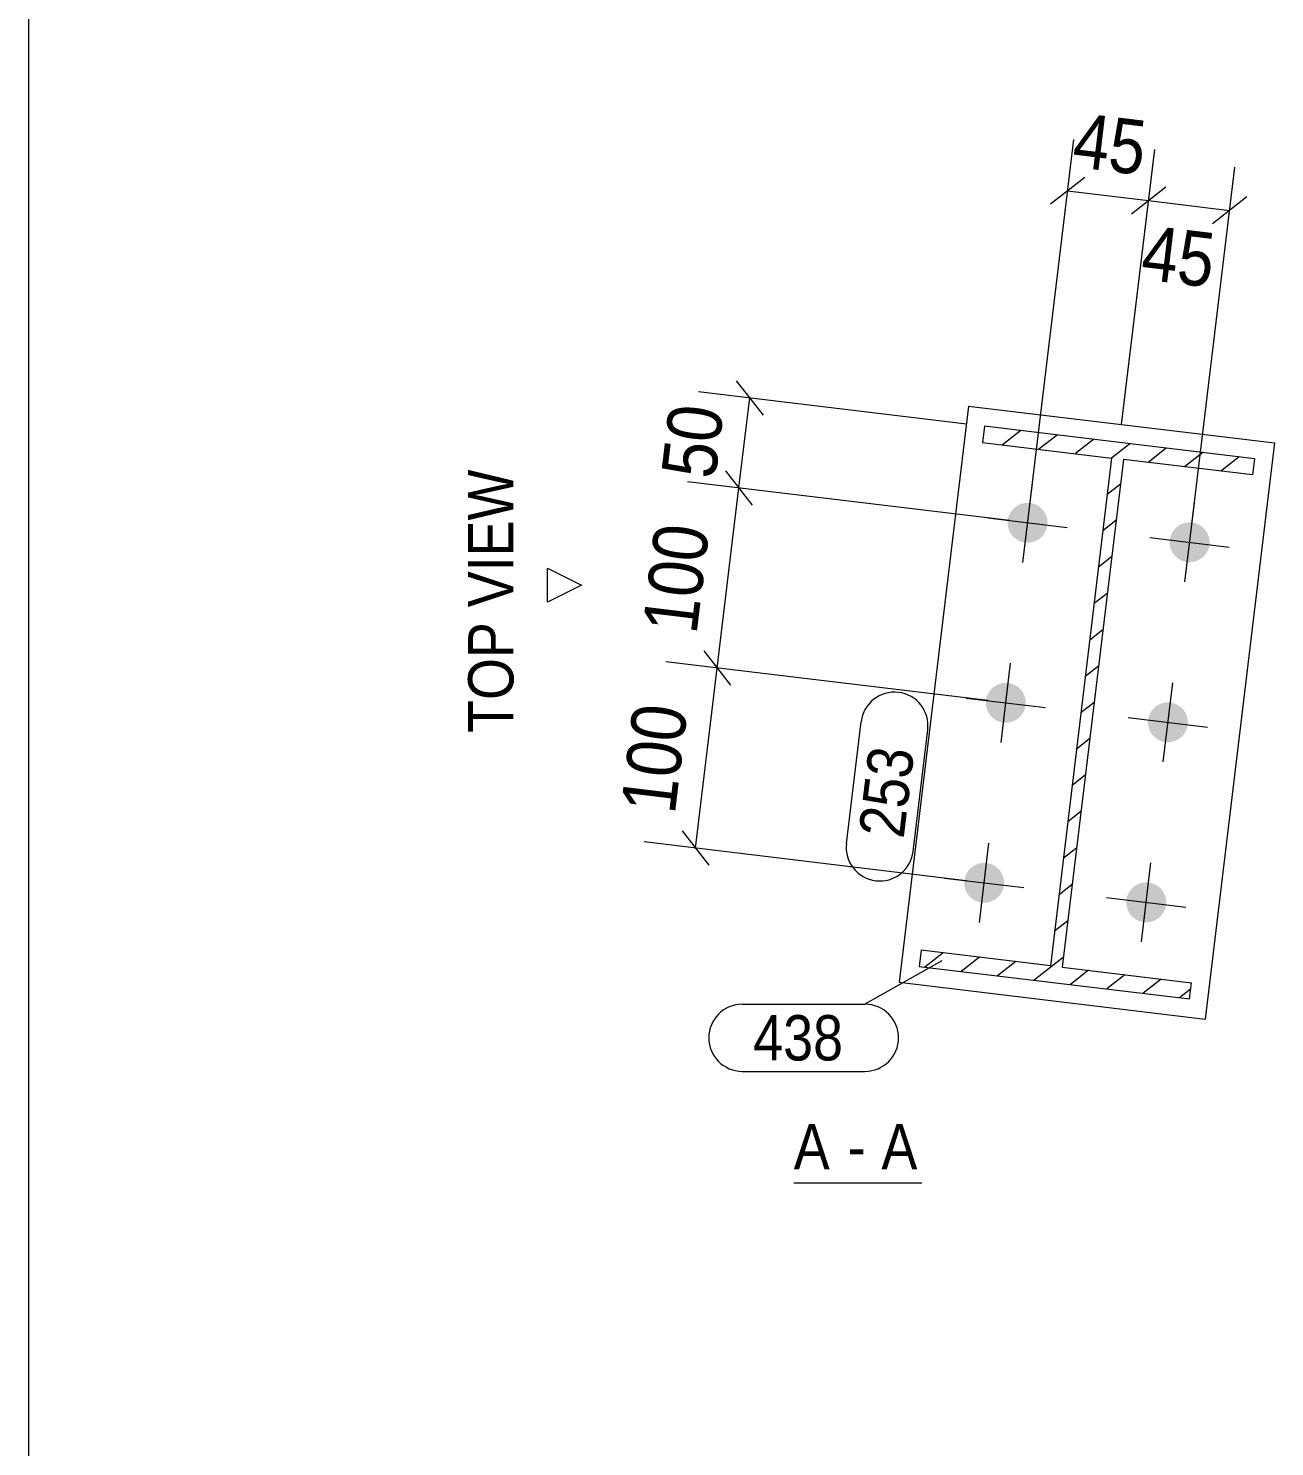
# Model space of a CAD drawing. Header units: millimetres. Extents: x 2 to 579, y 1 to 405.
# Drawn here: x 5 to 73.7, y 79.2 to 157.4 of the extents above; entities that cross this region are included whole.
import ezdxf

# ---------------------------------------------------------------- set-up
doc = ezdxf.new("R2010")
doc.units = ezdxf.units.MM
doc.linetypes.add('XKITLINE00', pattern=[0])
doc.linetypes.add('XKITLINE03', pattern=[6, 3, -1, 1, -1])
for name, color, linetype, lineweight in [('Bolt', 3, 'Continuous', 0), ('Dimensions', 7, 'Continuous', 0), ('DrawingSheet', 5, 'Continuous', 0), ('OtherObjectType', 7, 'Continuous', 0), ('Part', 2, 'Continuous', 0), ('PartMark', 7, 'Continuous', 0)]:
    doc.layers.add(name, color=color, linetype=linetype, lineweight=lineweight)
doc.styles.add('ARIAL', font='ARIAL.TTF')

# ---------------------------------------------------------------- blocks, each defined once
blk = doc.blocks.new('*A1')
at = {"layer": 'Part', "color": 7, "linetype": 'XKITLINE00', "lineweight": 0}
for p, q in [((57.718, 135.438), (57.718, 135.438)), ((57.718, 135.438), (57.718, 135.438)), ((59.724, 135.197), (58.723, 134.411)), ((61.73, 134.955), (60.729, 134.169)), ((63.736, 134.713), (62.735, 133.927)), ((65.743, 134.472), (64.733, 133.679)), ((67.749, 134.23), (66.747, 133.444)), ((69.755, 133.988), (68.753, 133.202)), ((71.761, 133.747), (70.76, 132.961)), ((65.215, 132.241), (64.492, 131.673)), ((64.973, 130.235), (64.25, 129.667)), ((64.731, 128.229), (64.008, 127.661)), ((64.49, 126.223), (63.767, 125.655)), ((64.248, 124.217), (63.525, 123.649)), ((64.006, 122.211), (63.283, 121.643)), ((63.765, 120.205), (63.042, 119.637)), ((63.523, 118.199), (62.8, 117.631)), ((63.281, 116.193), (62.558, 115.625)), ((63.04, 114.186), (62.317, 113.619)), ((62.798, 112.18), (62.075, 111.613)), ((62.556, 110.174), (61.833, 109.607)), ((62.315, 108.168), (61.592, 107.601)), ((55.437, 106.403), (54.436, 105.617)), ((57.444, 106.161), (56.442, 105.375)), ((59.45, 105.919), (58.448, 105.133)), ((62.073, 106.162), (60.454, 104.892)), ((63.462, 105.436), (62.461, 104.65)), ((65.468, 105.194), (64.467, 104.408)), ((67.474, 104.953), (66.473, 104.167)), ((69.088, 104.403), (68.479, 103.925))]:
    blk.add_line(p, q, dxfattribs=at)
blk = doc.blocks.new('*A62')
at = {"layer": 'Bolt'}
for points in [[(59.01, 130.274), (59.014, 130.3), (59.019, 130.327), (59.025, 130.353), (59.031, 130.38), (59.038, 130.406), (59.045, 130.432), (59.053, 130.457), (59.062, 130.483), (59.071, 130.508), (59.081, 130.533), (59.092, 130.558), (59.103, 130.583), (59.115, 130.607), (59.127, 130.631), (59.14, 130.655), (59.154, 130.678), (59.168, 130.701), (59.182, 130.724), (59.198, 130.746), (59.213, 130.768), (59.23, 130.79), (59.246, 130.811), (59.264, 130.832), (59.282, 130.852), (59.3, 130.872), (59.319, 130.891), (59.338, 130.91), (59.358, 130.928), (59.378, 130.946), (59.399, 130.964), (59.42, 130.981), (59.441, 130.997), (59.463, 131.013), (59.485, 131.028), (59.508, 131.043), (59.531, 131.057), (59.554, 131.071), (59.577, 131.084), (59.601, 131.097), (59.626, 131.108), (59.65, 131.12), (59.675, 131.13), (59.7, 131.141), (59.725, 131.15), (59.751, 131.159), (59.776, 131.167), (59.802, 131.175), (59.828, 131.182), (59.855, 131.188), (59.881, 131.194), (59.908, 131.199), (59.934, 131.203), (59.961, 131.207), (59.988, 131.21), (60.015, 131.212), (60.042, 131.214), (60.069, 131.215), (60.096, 131.215), (60.123, 131.215), (60.15, 131.214), (60.177, 131.213), (60.203, 131.21), (60.23, 131.207), (60.257, 131.204), (60.284, 131.2), (60.31, 131.195), (60.337, 131.189), (60.363, 131.183), (60.389, 131.176), (60.415, 131.169), (60.441, 131.161), (60.466, 131.152), (60.492, 131.143), (60.517, 131.133), (60.542, 131.122), (60.566, 131.111), (60.591, 131.099), (60.615, 131.087), (60.638, 131.074), (60.662, 131.06), (60.685, 131.046), (60.707, 131.032), (60.73, 131.017), (60.752, 131.001), (60.773, 130.984), (60.794, 130.968), (60.815, 130.95), (60.835, 130.933), (60.855, 130.914), (60.874, 130.895), (60.893, 130.876), (60.912, 130.856), (60.93, 130.836), (60.947, 130.816), (60.964, 130.795), (60.98, 130.773), (60.996, 130.751), (61.012, 130.729), (61.026, 130.706), (61.041, 130.684), (61.054, 130.66), (61.067, 130.637), (61.08, 130.613), (61.092, 130.588), (61.103, 130.564), (61.114, 130.539), (61.124, 130.514), (61.133, 130.489), (61.142, 130.463), (61.15, 130.438), (61.158, 130.412), (61.165, 130.386), (61.171, 130.359), (61.177, 130.333), (61.182, 130.306), (61.186, 130.28), (61.19, 130.253), (61.193, 130.226), (61.196, 130.199), (61.197, 130.172), (61.198, 130.145), (61.199, 130.118), (61.198, 130.091), (61.198, 130.065), (61.196, 130.038), (61.194, 130.011), (61.191, 129.984), (61.187, 129.957), (61.183, 129.93), (61.178, 129.904), (61.173, 129.877), (61.167, 129.851), (61.16, 129.825), (61.152, 129.799), (61.144, 129.773), (61.135, 129.748), (61.126, 129.722), (61.116, 129.697), (61.106, 129.672), (61.094, 129.648), (61.083, 129.624), (61.07, 129.6), (61.057, 129.576), (61.044, 129.553), (61.03, 129.53), (61.015, 129.507), (61, 129.485), (60.984, 129.463), (60.968, 129.441), (60.951, 129.42), (60.934, 129.399), (60.916, 129.379), (60.898, 129.359), (60.879, 129.34), (60.859, 129.321), (60.84, 129.302), (60.82, 129.284), (60.799, 129.267), (60.778, 129.25), (60.757, 129.234), (60.735, 129.218), (60.712, 129.202), (60.69, 129.188), (60.667, 129.173), (60.644, 129.16), (60.62, 129.147), (60.596, 129.134), (60.572, 129.122), (60.547, 129.111), (60.523, 129.1), (60.498, 129.09), (60.472, 129.081), (60.447, 129.072), (60.421, 129.064), (60.395, 129.056), (60.369, 129.049), (60.343, 129.043), (60.316, 129.037), (60.29, 129.032), (60.263, 129.028), (60.236, 129.024), (60.21, 129.021), (60.183, 129.019), (60.156, 129.017), (60.129, 129.016), (60.102, 129.015), (60.075, 129.016), (60.048, 129.017), (60.021, 129.018), (59.994, 129.02), (59.967, 129.023), (59.94, 129.027), (59.914, 129.031), (59.887, 129.036), (59.861, 129.041), (59.834, 129.048), (59.808, 129.054), (59.782, 129.062), (59.757, 129.07), (59.731, 129.079), (59.706, 129.088), (59.681, 129.098), (59.656, 129.108), (59.631, 129.12), (59.607, 129.131), (59.583, 129.144), (59.559, 129.157), (59.536, 129.17), (59.513, 129.184), (59.49, 129.199), (59.468, 129.214), (59.446, 129.23), (59.424, 129.246), (59.403, 129.263), (59.383, 129.28), (59.362, 129.298), (59.343, 129.317), (59.323, 129.335), (59.304, 129.355), (59.286, 129.374), (59.268, 129.395), (59.25, 129.415), (59.233, 129.436), (59.217, 129.458), (59.201, 129.479), (59.186, 129.502), (59.171, 129.524), (59.157, 129.547), (59.143, 129.57), (59.13, 129.594), (59.118, 129.618), (59.106, 129.642), (59.094, 129.667), (59.084, 129.692), (59.074, 129.717), (59.064, 129.742), (59.055, 129.767), (59.047, 129.793), (59.039, 129.819), (59.032, 129.845), (59.026, 129.871), (59.021, 129.898), (59.015, 129.924), (59.011, 129.951), (59.007, 129.978), (59.004, 130.004), (59.002, 130.031), (59, 130.058), (58.999, 130.085), (58.999, 130.112), (58.999, 130.139), (59, 130.166), (59.002, 130.193), (59.004, 130.22), (59.007, 130.247)], [(67.946, 129.197), (67.95, 129.224), (67.955, 129.25), (67.96, 129.277), (67.966, 129.303), (67.973, 129.329), (67.981, 129.355), (67.989, 129.381), (67.997, 129.407), (68.007, 129.432), (68.017, 129.457), (68.027, 129.482), (68.038, 129.506), (68.05, 129.531), (68.063, 129.555), (68.076, 129.578), (68.089, 129.602), (68.103, 129.625), (68.118, 129.647), (68.133, 129.67), (68.149, 129.692), (68.165, 129.713), (68.182, 129.734), (68.199, 129.755), (68.217, 129.775), (68.235, 129.795), (68.254, 129.815), (68.273, 129.833), (68.293, 129.852), (68.313, 129.87), (68.334, 129.887), (68.355, 129.904), (68.376, 129.921), (68.398, 129.936), (68.42, 129.952), (68.443, 129.967), (68.466, 129.981), (68.489, 129.994), (68.513, 130.008), (68.537, 130.02), (68.561, 130.032), (68.586, 130.043), (68.61, 130.054), (68.635, 130.064), (68.661, 130.074), (68.686, 130.082), (68.712, 130.091), (68.738, 130.098), (68.764, 130.105), (68.79, 130.112), (68.816, 130.117), (68.843, 130.122), (68.87, 130.127), (68.896, 130.13), (68.923, 130.133), (68.95, 130.136), (68.977, 130.137), (69.004, 130.139), (69.031, 130.139), (69.058, 130.139), (69.085, 130.138), (69.112, 130.136), (69.139, 130.134), (69.166, 130.131), (69.192, 130.127), (69.219, 130.123), (69.246, 130.118), (69.272, 130.113), (69.298, 130.107), (69.325, 130.1), (69.35, 130.092), (69.376, 130.084), (69.402, 130.076), (69.427, 130.066), (69.452, 130.056), (69.477, 130.046), (69.502, 130.035), (69.526, 130.023), (69.55, 130.01), (69.574, 129.998), (69.597, 129.984), (69.62, 129.97), (69.643, 129.955), (69.665, 129.94), (69.687, 129.924), (69.708, 129.908), (69.73, 129.891), (69.75, 129.874), (69.771, 129.856), (69.79, 129.838), (69.81, 129.819), (69.829, 129.8), (69.847, 129.78), (69.865, 129.76), (69.882, 129.739), (69.899, 129.718), (69.916, 129.697), (69.932, 129.675), (69.947, 129.653), (69.962, 129.63), (69.976, 129.607), (69.99, 129.584), (70.003, 129.56), (70.015, 129.536), (70.027, 129.512), (70.039, 129.488), (70.049, 129.463), (70.059, 129.438), (70.069, 129.412), (70.078, 129.387), (70.086, 129.361), (70.093, 129.335), (70.1, 129.309), (70.107, 129.283), (70.112, 129.257), (70.117, 129.23), (70.122, 129.203), (70.125, 129.177), (70.129, 129.15), (70.131, 129.123), (70.133, 129.096), (70.134, 129.069), (70.134, 129.042), (70.134, 129.015), (70.133, 128.988), (70.131, 128.961), (70.129, 128.934), (70.126, 128.907), (70.123, 128.881), (70.118, 128.854), (70.114, 128.827), (70.108, 128.801), (70.102, 128.775), (70.095, 128.749), (70.088, 128.723), (70.08, 128.697), (70.071, 128.671), (70.062, 128.646), (70.052, 128.621), (70.041, 128.596), (70.03, 128.571), (70.018, 128.547), (70.006, 128.523), (69.993, 128.499), (69.979, 128.476), (69.965, 128.453), (69.95, 128.43), (69.935, 128.408), (69.92, 128.386), (69.903, 128.365), (69.886, 128.343), (69.869, 128.323), (69.851, 128.303), (69.833, 128.283), (69.814, 128.263), (69.795, 128.244), (69.775, 128.226), (69.755, 128.208), (69.734, 128.191), (69.713, 128.174), (69.692, 128.157), (69.67, 128.141), (69.648, 128.126), (69.625, 128.111), (69.602, 128.097), (69.579, 128.083), (69.555, 128.07), (69.531, 128.058), (69.507, 128.046), (69.483, 128.035), (69.458, 128.024), (69.433, 128.014), (69.408, 128.004), (69.382, 127.995), (69.356, 127.987), (69.331, 127.98), (69.304, 127.973), (69.278, 127.966), (69.252, 127.961), (69.225, 127.956), (69.199, 127.951), (69.172, 127.948), (69.145, 127.945), (69.118, 127.942), (69.091, 127.94), (69.064, 127.939), (69.037, 127.939), (69.01, 127.939), (68.983, 127.94), (68.956, 127.942), (68.929, 127.944), (68.903, 127.947), (68.876, 127.95), (68.849, 127.955), (68.823, 127.959), (68.796, 127.965), (68.77, 127.971), (68.744, 127.978), (68.718, 127.985), (68.692, 127.993), (68.666, 128.002), (68.641, 128.012), (68.616, 128.021), (68.591, 128.032), (68.567, 128.043), (68.542, 128.055), (68.518, 128.067), (68.495, 128.08), (68.471, 128.094), (68.448, 128.108), (68.426, 128.123), (68.403, 128.138), (68.381, 128.154), (68.36, 128.17), (68.339, 128.187), (68.318, 128.204), (68.298, 128.222), (68.278, 128.24), (68.259, 128.259), (68.24, 128.278), (68.221, 128.298), (68.203, 128.318), (68.186, 128.339), (68.169, 128.36), (68.152, 128.381), (68.137, 128.403), (68.121, 128.425), (68.106, 128.448), (68.092, 128.471), (68.079, 128.494), (68.066, 128.518), (68.053, 128.542), (68.041, 128.566), (68.03, 128.59), (68.019, 128.615), (68.009, 128.64), (67.999, 128.665), (67.991, 128.691), (67.982, 128.717), (67.975, 128.743), (67.968, 128.769), (67.962, 128.795), (67.956, 128.821), (67.951, 128.848), (67.947, 128.874), (67.943, 128.901), (67.94, 128.928), (67.937, 128.955), (67.936, 128.982), (67.935, 129.009), (67.934, 129.036), (67.934, 129.063), (67.935, 129.09), (67.937, 129.117), (67.939, 129.144), (67.942, 129.17)], [(57.814, 120.345), (57.818, 120.372), (57.823, 120.399), (57.829, 120.425), (57.835, 120.451), (57.842, 120.478), (57.849, 120.503), (57.857, 120.529), (57.866, 120.555), (57.875, 120.58), (57.885, 120.605), (57.896, 120.63), (57.907, 120.655), (57.919, 120.679), (57.931, 120.703), (57.944, 120.727), (57.958, 120.75), (57.972, 120.773), (57.986, 120.796), (58.002, 120.818), (58.017, 120.84), (58.034, 120.861), (58.05, 120.883), (58.068, 120.903), (58.086, 120.924), (58.104, 120.943), (58.123, 120.963), (58.142, 120.982), (58.162, 121), (58.182, 121.018), (58.202, 121.035), (58.223, 121.052), (58.245, 121.069), (58.267, 121.085), (58.289, 121.1), (58.312, 121.115), (58.335, 121.129), (58.358, 121.143), (58.381, 121.156), (58.405, 121.168), (58.43, 121.18), (58.454, 121.192), (58.479, 121.202), (58.504, 121.212), (58.529, 121.222), (58.555, 121.231), (58.58, 121.239), (58.606, 121.246), (58.632, 121.253), (58.659, 121.26), (58.685, 121.265), (58.712, 121.27), (58.738, 121.275), (58.765, 121.279), (58.792, 121.282), (58.819, 121.284), (58.846, 121.286), (58.873, 121.287), (58.9, 121.287), (58.927, 121.287), (58.954, 121.286), (58.981, 121.284), (59.007, 121.282), (59.034, 121.279), (59.061, 121.276), (59.088, 121.271), (59.114, 121.267), (59.141, 121.261), (59.167, 121.255), (59.193, 121.248), (59.219, 121.241), (59.245, 121.233), (59.27, 121.224), (59.296, 121.215), (59.321, 121.205), (59.346, 121.194), (59.37, 121.183), (59.394, 121.171), (59.418, 121.159), (59.442, 121.146), (59.466, 121.132), (59.489, 121.118), (59.511, 121.103), (59.534, 121.088), (59.555, 121.073), (59.577, 121.056), (59.598, 121.039), (59.619, 121.022), (59.639, 121.004), (59.659, 120.986), (59.678, 120.967), (59.697, 120.948), (59.716, 120.928), (59.734, 120.908), (59.751, 120.887), (59.768, 120.866), (59.784, 120.845), (59.8, 120.823), (59.816, 120.801), (59.83, 120.778), (59.845, 120.755), (59.858, 120.732), (59.871, 120.708), (59.884, 120.685), (59.896, 120.66), (59.907, 120.636), (59.918, 120.611), (59.928, 120.586), (59.937, 120.561), (59.946, 120.535), (59.954, 120.509), (59.962, 120.484), (59.969, 120.457), (59.975, 120.431), (59.981, 120.405), (59.986, 120.378), (59.99, 120.352), (59.994, 120.325), (59.997, 120.298), (59.999, 120.271), (60.001, 120.244), (60.002, 120.217), (60.003, 120.19), (60.002, 120.163), (60.002, 120.136), (60, 120.109), (59.998, 120.082), (59.995, 120.056), (59.991, 120.029), (59.987, 120.002), (59.982, 119.976), (59.977, 119.949), (59.97, 119.923), (59.964, 119.897), (59.956, 119.871), (59.948, 119.845), (59.939, 119.82), (59.93, 119.794), (59.92, 119.769), (59.91, 119.744), (59.898, 119.72), (59.887, 119.695), (59.874, 119.671), (59.861, 119.648), (59.848, 119.624), (59.834, 119.601), (59.819, 119.579), (59.804, 119.556), (59.788, 119.534), (59.772, 119.513), (59.755, 119.492), (59.738, 119.471), (59.72, 119.451), (59.702, 119.431), (59.683, 119.412), (59.663, 119.393), (59.644, 119.374), (59.624, 119.356), (59.603, 119.339), (59.582, 119.322), (59.56, 119.305), (59.539, 119.29), (59.516, 119.274), (59.494, 119.259), (59.471, 119.245), (59.448, 119.232), (59.424, 119.219), (59.4, 119.206), (59.376, 119.194), (59.351, 119.183), (59.327, 119.172), (59.301, 119.162), (59.276, 119.153), (59.251, 119.144), (59.225, 119.135), (59.199, 119.128), (59.173, 119.121), (59.147, 119.115), (59.12, 119.109), (59.094, 119.104), (59.067, 119.1), (59.04, 119.096), (59.014, 119.093), (58.987, 119.09), (58.96, 119.089), (58.933, 119.088), (58.906, 119.087), (58.879, 119.087), (58.852, 119.088), (58.825, 119.09), (58.798, 119.092), (58.771, 119.095), (58.744, 119.099), (58.718, 119.103), (58.691, 119.108), (58.665, 119.113), (58.638, 119.119), (58.612, 119.126), (58.586, 119.134), (58.561, 119.142), (58.535, 119.15), (58.51, 119.16), (58.485, 119.17), (58.46, 119.18), (58.435, 119.191), (58.411, 119.203), (58.387, 119.216), (58.363, 119.229), (58.34, 119.242), (58.317, 119.256), (58.294, 119.271), (58.272, 119.286), (58.25, 119.302), (58.228, 119.318), (58.207, 119.335), (58.187, 119.352), (58.166, 119.37), (58.146, 119.388), (58.127, 119.407), (58.108, 119.426), (58.09, 119.446), (58.072, 119.466), (58.054, 119.487), (58.037, 119.508), (58.021, 119.529), (58.005, 119.551), (57.99, 119.573), (57.975, 119.596), (57.961, 119.619), (57.947, 119.642), (57.934, 119.666), (57.922, 119.69), (57.91, 119.714), (57.898, 119.739), (57.888, 119.763), (57.878, 119.788), (57.868, 119.814), (57.859, 119.839), (57.851, 119.865), (57.843, 119.891), (57.836, 119.917), (57.83, 119.943), (57.824, 119.97), (57.819, 119.996), (57.815, 120.023), (57.811, 120.049), (57.808, 120.076), (57.806, 120.103), (57.804, 120.13), (57.803, 120.157), (57.803, 120.184), (57.803, 120.211), (57.804, 120.238), (57.805, 120.265), (57.808, 120.292), (57.811, 120.319)], [(66.75, 119.269), (66.754, 119.296), (66.759, 119.322), (66.764, 119.349), (66.77, 119.375), (66.777, 119.401), (66.785, 119.427), (66.793, 119.453), (66.801, 119.478), (66.811, 119.504), (66.821, 119.529), (66.831, 119.554), (66.842, 119.578), (66.854, 119.602), (66.867, 119.626), (66.879, 119.65), (66.893, 119.674), (66.907, 119.697), (66.922, 119.719), (66.937, 119.742), (66.953, 119.763), (66.969, 119.785), (66.986, 119.806), (67.003, 119.827), (67.021, 119.847), (67.039, 119.867), (67.058, 119.886), (67.077, 119.905), (67.097, 119.924), (67.117, 119.942), (67.138, 119.959), (67.159, 119.976), (67.18, 119.992), (67.202, 120.008), (67.224, 120.024), (67.247, 120.038), (67.27, 120.053), (67.293, 120.066), (67.317, 120.079), (67.341, 120.092), (67.365, 120.104), (67.389, 120.115), (67.414, 120.126), (67.439, 120.136), (67.465, 120.145), (67.49, 120.154), (67.516, 120.162), (67.542, 120.17), (67.568, 120.177), (67.594, 120.183), (67.62, 120.189), (67.647, 120.194), (67.674, 120.198), (67.7, 120.202), (67.727, 120.205), (67.754, 120.207), (67.781, 120.209), (67.808, 120.21), (67.835, 120.211), (67.862, 120.21), (67.889, 120.21), (67.916, 120.208), (67.943, 120.206), (67.97, 120.203), (67.996, 120.199), (68.023, 120.195), (68.05, 120.19), (68.076, 120.185), (68.102, 120.178), (68.128, 120.172), (68.154, 120.164), (68.18, 120.156), (68.206, 120.147), (68.231, 120.138), (68.256, 120.128), (68.281, 120.118), (68.306, 120.106), (68.33, 120.095), (68.354, 120.082), (68.378, 120.069), (68.401, 120.056), (68.424, 120.042), (68.447, 120.027), (68.469, 120.012), (68.491, 119.996), (68.512, 119.98), (68.534, 119.963), (68.554, 119.946), (68.574, 119.928), (68.594, 119.91), (68.614, 119.891), (68.633, 119.871), (68.651, 119.852), (68.669, 119.832), (68.686, 119.811), (68.703, 119.79), (68.72, 119.768), (68.736, 119.747), (68.751, 119.724), (68.766, 119.702), (68.78, 119.679), (68.794, 119.656), (68.807, 119.632), (68.819, 119.608), (68.831, 119.584), (68.842, 119.559), (68.853, 119.535), (68.863, 119.509), (68.873, 119.484), (68.882, 119.459), (68.89, 119.433), (68.897, 119.407), (68.904, 119.381), (68.911, 119.355), (68.916, 119.328), (68.921, 119.302), (68.926, 119.275), (68.929, 119.248), (68.932, 119.222), (68.935, 119.195), (68.937, 119.168), (68.938, 119.141), (68.938, 119.114), (68.938, 119.087), (68.937, 119.06), (68.935, 119.033), (68.933, 119.006), (68.93, 118.979), (68.927, 118.952), (68.922, 118.926), (68.918, 118.899), (68.912, 118.873), (68.906, 118.846), (68.899, 118.82), (68.892, 118.794), (68.884, 118.769), (68.875, 118.743), (68.865, 118.718), (68.856, 118.693), (68.845, 118.668), (68.834, 118.643), (68.822, 118.619), (68.81, 118.595), (68.797, 118.571), (68.783, 118.548), (68.769, 118.525), (68.754, 118.502), (68.739, 118.48), (68.723, 118.458), (68.707, 118.436), (68.69, 118.415), (68.673, 118.395), (68.655, 118.374), (68.637, 118.354), (68.618, 118.335), (68.599, 118.316), (68.579, 118.298), (68.559, 118.28), (68.538, 118.262), (68.517, 118.245), (68.496, 118.229), (68.474, 118.213), (68.452, 118.198), (68.429, 118.183), (68.406, 118.169), (68.383, 118.155), (68.359, 118.142), (68.335, 118.13), (68.311, 118.118), (68.287, 118.106), (68.262, 118.096), (68.237, 118.086), (68.212, 118.076), (68.186, 118.067), (68.16, 118.059), (68.134, 118.051), (68.108, 118.044), (68.082, 118.038), (68.056, 118.032), (68.029, 118.027), (68.003, 118.023), (67.976, 118.019), (67.949, 118.016), (67.922, 118.014), (67.895, 118.012), (67.868, 118.011), (67.841, 118.011), (67.814, 118.011), (67.787, 118.012), (67.76, 118.013), (67.733, 118.016), (67.707, 118.019), (67.68, 118.022), (67.653, 118.026), (67.627, 118.031), (67.6, 118.037), (67.574, 118.043), (67.548, 118.05), (67.522, 118.057), (67.496, 118.065), (67.47, 118.074), (67.445, 118.083), (67.42, 118.093), (67.395, 118.104), (67.371, 118.115), (67.346, 118.127), (67.322, 118.139), (67.299, 118.152), (67.275, 118.166), (67.252, 118.18), (67.23, 118.194), (67.207, 118.21), (67.185, 118.225), (67.164, 118.242), (67.143, 118.258), (67.122, 118.276), (67.102, 118.294), (67.082, 118.312), (67.062, 118.331), (67.044, 118.35), (67.025, 118.37), (67.007, 118.39), (66.99, 118.41), (66.973, 118.432), (66.956, 118.453), (66.941, 118.475), (66.925, 118.497), (66.91, 118.52), (66.896, 118.543), (66.883, 118.566), (66.869, 118.589), (66.857, 118.613), (66.845, 118.638), (66.834, 118.662), (66.823, 118.687), (66.813, 118.712), (66.803, 118.737), (66.795, 118.763), (66.786, 118.788), (66.779, 118.814), (66.772, 118.84), (66.766, 118.867), (66.76, 118.893), (66.755, 118.92), (66.75, 118.946), (66.747, 118.973), (66.744, 119), (66.741, 119.027), (66.74, 119.054), (66.739, 119.081), (66.738, 119.108), (66.738, 119.135), (66.739, 119.162), (66.741, 119.189), (66.743, 119.215), (66.746, 119.242)], [(56.618, 110.417), (56.622, 110.444), (56.627, 110.47), (56.633, 110.497), (56.639, 110.523), (56.646, 110.549), (56.653, 110.575), (56.661, 110.601), (56.67, 110.627), (56.679, 110.652), (56.689, 110.677), (56.7, 110.702), (56.711, 110.726), (56.723, 110.751), (56.735, 110.775), (56.748, 110.798), (56.762, 110.822), (56.776, 110.845), (56.79, 110.867), (56.806, 110.89), (56.821, 110.912), (56.838, 110.933), (56.854, 110.954), (56.872, 110.975), (56.89, 110.995), (56.908, 111.015), (56.927, 111.035), (56.946, 111.053), (56.966, 111.072), (56.986, 111.09), (57.006, 111.107), (57.027, 111.124), (57.049, 111.141), (57.071, 111.156), (57.093, 111.172), (57.116, 111.187), (57.138, 111.201), (57.162, 111.215), (57.185, 111.228), (57.209, 111.24), (57.234, 111.252), (57.258, 111.263), (57.283, 111.274), (57.308, 111.284), (57.333, 111.294), (57.359, 111.302), (57.384, 111.311), (57.41, 111.318), (57.436, 111.325), (57.463, 111.332), (57.489, 111.337), (57.516, 111.342), (57.542, 111.347), (57.569, 111.35), (57.596, 111.353), (57.623, 111.356), (57.65, 111.357), (57.677, 111.359), (57.704, 111.359), (57.731, 111.359), (57.758, 111.358), (57.784, 111.356), (57.811, 111.354), (57.838, 111.351), (57.865, 111.347), (57.892, 111.343), (57.918, 111.338), (57.945, 111.333), (57.971, 111.327), (57.997, 111.32), (58.023, 111.312), (58.049, 111.304), (58.074, 111.296), (58.1, 111.286), (58.125, 111.276), (58.15, 111.266), (58.174, 111.255), (58.198, 111.243), (58.222, 111.231), (58.246, 111.218), (58.269, 111.204), (58.293, 111.19), (58.315, 111.175), (58.337, 111.16), (58.359, 111.144), (58.381, 111.128), (58.402, 111.111), (58.423, 111.094), (58.443, 111.076), (58.463, 111.058), (58.482, 111.039), (58.501, 111.02), (58.52, 111), (58.538, 110.98), (58.555, 110.959), (58.572, 110.938), (58.588, 110.917), (58.604, 110.895), (58.62, 110.873), (58.634, 110.85), (58.649, 110.827), (58.662, 110.804), (58.675, 110.78), (58.688, 110.756), (58.7, 110.732), (58.711, 110.708), (58.722, 110.683), (58.732, 110.658), (58.741, 110.632), (58.75, 110.607), (58.758, 110.581), (58.766, 110.555), (58.773, 110.529), (58.779, 110.503), (58.785, 110.477), (58.79, 110.45), (58.794, 110.423), (58.798, 110.397), (58.801, 110.37), (58.803, 110.343), (58.805, 110.316), (58.806, 110.289), (58.807, 110.262), (58.806, 110.235), (58.805, 110.208), (58.804, 110.181), (58.802, 110.154), (58.799, 110.127), (58.795, 110.101), (58.791, 110.074), (58.786, 110.047), (58.781, 110.021), (58.774, 109.995), (58.768, 109.969), (58.76, 109.943), (58.752, 109.917), (58.743, 109.891), (58.734, 109.866), (58.724, 109.841), (58.714, 109.816), (58.702, 109.791), (58.691, 109.767), (58.678, 109.743), (58.665, 109.719), (58.652, 109.696), (58.638, 109.673), (58.623, 109.65), (58.608, 109.628), (58.592, 109.606), (58.576, 109.585), (58.559, 109.564), (58.542, 109.543), (58.524, 109.523), (58.505, 109.503), (58.487, 109.483), (58.467, 109.464), (58.448, 109.446), (58.427, 109.428), (58.407, 109.411), (58.386, 109.394), (58.364, 109.377), (58.343, 109.361), (58.32, 109.346), (58.298, 109.331), (58.275, 109.317), (58.252, 109.303), (58.228, 109.29), (58.204, 109.278), (58.18, 109.266), (58.155, 109.255), (58.13, 109.244), (58.105, 109.234), (58.08, 109.224), (58.055, 109.215), (58.029, 109.207), (58.003, 109.2), (57.977, 109.193), (57.951, 109.186), (57.924, 109.181), (57.898, 109.176), (57.871, 109.171), (57.844, 109.168), (57.818, 109.165), (57.791, 109.162), (57.764, 109.16), (57.737, 109.159), (57.71, 109.159), (57.683, 109.159), (57.656, 109.16), (57.629, 109.162), (57.602, 109.164), (57.575, 109.167), (57.548, 109.17), (57.522, 109.175), (57.495, 109.179), (57.469, 109.185), (57.442, 109.191), (57.416, 109.198), (57.39, 109.205), (57.365, 109.213), (57.339, 109.222), (57.314, 109.232), (57.289, 109.241), (57.264, 109.252), (57.239, 109.263), (57.215, 109.275), (57.191, 109.287), (57.167, 109.3), (57.144, 109.314), (57.121, 109.328), (57.098, 109.343), (57.076, 109.358), (57.054, 109.374), (57.032, 109.39), (57.011, 109.407), (56.991, 109.424), (56.97, 109.442), (56.95, 109.46), (56.931, 109.479), (56.912, 109.498), (56.894, 109.518), (56.876, 109.538), (56.858, 109.559), (56.841, 109.58), (56.825, 109.601), (56.809, 109.623), (56.794, 109.645), (56.779, 109.668), (56.765, 109.691), (56.751, 109.714), (56.738, 109.738), (56.725, 109.762), (56.714, 109.786), (56.702, 109.81), (56.692, 109.835), (56.681, 109.86), (56.672, 109.885), (56.663, 109.911), (56.655, 109.937), (56.647, 109.963), (56.64, 109.989), (56.634, 110.015), (56.628, 110.041), (56.623, 110.068), (56.619, 110.094), (56.615, 110.121), (56.612, 110.148), (56.61, 110.175), (56.608, 110.202), (56.607, 110.229), (56.607, 110.256), (56.607, 110.283), (56.608, 110.31), (56.609, 110.337), (56.612, 110.364), (56.615, 110.391)], [(65.553, 109.341), (65.558, 109.367), (65.563, 109.394), (65.568, 109.42), (65.574, 109.447), (65.581, 109.473), (65.588, 109.499), (65.597, 109.525), (65.605, 109.55), (65.615, 109.575), (65.625, 109.601), (65.635, 109.625), (65.646, 109.65), (65.658, 109.674), (65.67, 109.698), (65.683, 109.722), (65.697, 109.745), (65.711, 109.768), (65.726, 109.791), (65.741, 109.813), (65.757, 109.835), (65.773, 109.857), (65.79, 109.878), (65.807, 109.899), (65.825, 109.919), (65.843, 109.939), (65.862, 109.958), (65.881, 109.977), (65.901, 109.995), (65.921, 110.013), (65.942, 110.031), (65.963, 110.048), (65.984, 110.064), (66.006, 110.08), (66.028, 110.095), (66.051, 110.11), (66.074, 110.124), (66.097, 110.138), (66.121, 110.151), (66.145, 110.164), (66.169, 110.176), (66.193, 110.187), (66.218, 110.198), (66.243, 110.208), (66.269, 110.217), (66.294, 110.226), (66.32, 110.234), (66.346, 110.242), (66.372, 110.249), (66.398, 110.255), (66.424, 110.261), (66.451, 110.266), (66.478, 110.27), (66.504, 110.274), (66.531, 110.277), (66.558, 110.279), (66.585, 110.281), (66.612, 110.282), (66.639, 110.282), (66.666, 110.282), (66.693, 110.281), (66.72, 110.28), (66.747, 110.277), (66.774, 110.275), (66.8, 110.271), (66.827, 110.267), (66.854, 110.262), (66.88, 110.256), (66.906, 110.25), (66.932, 110.243), (66.958, 110.236), (66.984, 110.228), (67.01, 110.219), (67.035, 110.21), (67.06, 110.2), (67.085, 110.189), (67.11, 110.178), (67.134, 110.166), (67.158, 110.154), (67.182, 110.141), (67.205, 110.128), (67.228, 110.113), (67.251, 110.099), (67.273, 110.084), (67.295, 110.068), (67.316, 110.052), (67.337, 110.035), (67.358, 110.017), (67.378, 110), (67.398, 109.981), (67.418, 109.963), (67.437, 109.943), (67.455, 109.924), (67.473, 109.903), (67.49, 109.883), (67.507, 109.862), (67.524, 109.84), (67.54, 109.818), (67.555, 109.796), (67.57, 109.774), (67.584, 109.751), (67.598, 109.727), (67.611, 109.704), (67.623, 109.68), (67.635, 109.656), (67.646, 109.631), (67.657, 109.606), (67.667, 109.581), (67.677, 109.556), (67.686, 109.53), (67.694, 109.505), (67.701, 109.479), (67.708, 109.453), (67.715, 109.427), (67.72, 109.4), (67.725, 109.374), (67.73, 109.347), (67.733, 109.32), (67.736, 109.293), (67.739, 109.267), (67.741, 109.24), (67.742, 109.213), (67.742, 109.186), (67.742, 109.159), (67.741, 109.132), (67.739, 109.105), (67.737, 109.078), (67.734, 109.051), (67.731, 109.024), (67.726, 108.997), (67.721, 108.971), (67.716, 108.945), (67.71, 108.918), (67.703, 108.892), (67.696, 108.866), (67.687, 108.84), (67.679, 108.815), (67.669, 108.79), (67.659, 108.764), (67.649, 108.74), (67.638, 108.715), (67.626, 108.691), (67.614, 108.667), (67.601, 108.643), (67.587, 108.62), (67.573, 108.597), (67.558, 108.574), (67.543, 108.552), (67.527, 108.53), (67.511, 108.508), (67.494, 108.487), (67.477, 108.466), (67.459, 108.446), (67.441, 108.426), (67.422, 108.407), (67.403, 108.388), (67.383, 108.37), (67.363, 108.352), (67.342, 108.334), (67.321, 108.317), (67.3, 108.301), (67.278, 108.285), (67.256, 108.27), (67.233, 108.255), (67.21, 108.241), (67.187, 108.227), (67.163, 108.214), (67.139, 108.201), (67.115, 108.189), (67.091, 108.178), (67.066, 108.167), (67.041, 108.157), (67.016, 108.148), (66.99, 108.139), (66.964, 108.131), (66.938, 108.123), (66.912, 108.116), (66.886, 108.11), (66.86, 108.104), (66.833, 108.099), (66.807, 108.095), (66.78, 108.091), (66.753, 108.088), (66.726, 108.086), (66.699, 108.084), (66.672, 108.083), (66.645, 108.082), (66.618, 108.083), (66.591, 108.084), (66.564, 108.085), (66.537, 108.087), (66.51, 108.09), (66.484, 108.094), (66.457, 108.098), (66.43, 108.103), (66.404, 108.109), (66.378, 108.115), (66.352, 108.122), (66.326, 108.129), (66.3, 108.137), (66.274, 108.146), (66.249, 108.155), (66.224, 108.165), (66.199, 108.176), (66.175, 108.187), (66.15, 108.199), (66.126, 108.211), (66.103, 108.224), (66.079, 108.237), (66.056, 108.251), (66.033, 108.266), (66.011, 108.281), (65.989, 108.297), (65.968, 108.313), (65.947, 108.33), (65.926, 108.348), (65.906, 108.365), (65.886, 108.384), (65.866, 108.402), (65.848, 108.422), (65.829, 108.441), (65.811, 108.462), (65.794, 108.482), (65.777, 108.503), (65.76, 108.525), (65.744, 108.547), (65.729, 108.569), (65.714, 108.591), (65.7, 108.614), (65.686, 108.638), (65.673, 108.661), (65.661, 108.685), (65.649, 108.709), (65.638, 108.734), (65.627, 108.759), (65.617, 108.784), (65.607, 108.809), (65.599, 108.834), (65.59, 108.86), (65.583, 108.886), (65.576, 108.912), (65.569, 108.938), (65.564, 108.965), (65.559, 108.991), (65.554, 109.018), (65.551, 109.045), (65.548, 109.072), (65.545, 109.098), (65.544, 109.125), (65.542, 109.152), (65.542, 109.179), (65.542, 109.206), (65.543, 109.233), (65.545, 109.26), (65.547, 109.287), (65.55, 109.314)]]:
    blk.add_hatch(color=3, dxfattribs=at).paths.add_polyline_path(points, flags=17)
at = {"layer": 'Bolt', "color": 3, "linetype": 'XKITLINE00', "lineweight": 0}
for p, q in [((59.836, 127.931), (60.362, 132.3)), ((68.771, 126.855), (69.297, 131.223)), ((57.915, 130.379), (62.283, 129.852)), ((66.85, 129.302), (71.218, 128.776)), ((58.64, 118.003), (59.166, 122.371)), ((67.575, 116.926), (68.101, 121.295)), ((56.718, 120.45), (61.087, 119.924)), ((65.654, 119.374), (70.022, 118.848)), ((57.444, 108.075), (57.97, 112.443)), ((66.379, 106.998), (66.905, 111.367)), ((55.522, 110.522), (59.891, 109.996)), ((64.458, 109.446), (68.826, 108.919))]:
    blk.add_line(p, q, dxfattribs=at)
blk = doc.blocks.new('*A63')
at = {"layer": 'Part', "color": 2, "linetype": 'XKITLINE00', "lineweight": 0}
for p, q in [((57.718, 135.438), (57.611, 134.545)), ((72.611, 133.644), (57.718, 135.438)), ((57.611, 134.545), (64.734, 133.687)), ((64.734, 133.687), (61.361, 105.689)), ((65.38, 133.609), (62.007, 105.611)), ((72.503, 132.751), (65.38, 133.609)), ((72.611, 133.644), (72.503, 132.751)), ((54.238, 106.547), (54.13, 105.654)), ((61.361, 105.689), (54.238, 106.547)), ((54.13, 105.654), (69.022, 103.86)), ((62.007, 105.611), (69.13, 104.753)), ((69.022, 103.86), (69.13, 104.753))]:
    blk.add_line(p, q, dxfattribs=at)
at = {"layer": 'Part', "color": 7, "linetype": 'XKITLINE03', "lineweight": 0}
blk.add_line((63.37, 119.649), (63.37, 119.649), dxfattribs=at)
blk = doc.blocks.new('*A64')
at = {"layer": 'Part', "color": 2, "linetype": 'XKITLINE00', "lineweight": 0}
for p, q in [((56.845, 136.551), (53.018, 104.78)), ((56.845, 136.551), (73.723, 134.517)), ((73.723, 134.517), (69.896, 102.747)), ((53.018, 104.78), (69.896, 102.747))]:
    blk.add_line(p, q, dxfattribs=at)
blk = doc.blocks.new('*A102')
at = {"layer": 'DrawingSheet', "color": 5, "linetype": 'XKITLINE00', "lineweight": 0}
blk.add_line((5, 405), (5, 5), dxfattribs=at)
blk = doc.blocks.new('*A202')
at = {"layer": 'Dimensions', "color": 7, "linetype": 'XKITLINE00', "lineweight": 0}
for p, q in [((60.218, 131.108), (62.644, 151.247)), ((65.284, 135.534), (67.112, 150.708)), ((63.248, 149.158), (61.36, 147.676)), ((67.715, 148.62), (65.827, 147.138)), ((62.304, 148.417), (66.771, 147.879))]:
    blk.add_line(p, q, dxfattribs=at)
at = {"layer": 'Dimensions', "color": 3}
for p in [(62.304, 148.417), (66.771, 147.879)]:
    blk.add_point(p, dxfattribs=at)
at = {"layer": 'Dimensions', "color": 3, "style": 'ARIAL', "width": 0.85}
blk.add_text('45', height=3, rotation=-6.86976, dxfattribs=at).set_placement((62.49, 149.754))
blk = doc.blocks.new('*A203')
at = {"layer": 'Dimensions', "color": 7, "linetype": 'XKITLINE00', "lineweight": 0}
for p, q in [((65.284, 135.534), (67.058, 150.262)), ((69.154, 130.032), (71.526, 149.723)), ((67.715, 148.62), (65.827, 147.138)), ((66.771, 147.879), (71.239, 147.341)), ((72.183, 148.082), (70.295, 146.6))]:
    blk.add_line(p, q, dxfattribs=at)
at = {"layer": 'Dimensions', "color": 3}
for p in [(66.771, 147.879), (71.239, 147.341)]:
    blk.add_point(p, dxfattribs=at)
at = {"layer": 'Dimensions', "color": 3, "style": 'ARIAL', "width": 0.85}
blk.add_text('45', height=3, rotation=-6.86976, dxfattribs=at).set_placement((66.276, 143.557))
blk = doc.blocks.new('*A204')
at = {"layer": 'Dimensions', "color": 7, "linetype": 'XKITLINE00', "lineweight": 0}
for p, q in [((42.242, 123.049), (43.724, 121.161)), ((57.91, 120.307), (40.153, 122.446)), ((41.787, 112.177), (42.983, 122.105)), ((41.046, 113.121), (42.528, 111.233)), ((56.714, 110.379), (38.957, 112.518))]:
    blk.add_line(p, q, dxfattribs=at)
at = {"layer": 'Dimensions', "color": 3}
for p in [(42.983, 122.105), (41.787, 112.177)]:
    blk.add_point(p, dxfattribs=at)
at = {"layer": 'Dimensions', "color": 3, "style": 'ARIAL', "width": 0.85}
blk.add_text('100', height=3, rotation=83.13045, dxfattribs=at).set_placement((40.645, 113.989))
blk = doc.blocks.new('*A205')
at = {"layer": 'Dimensions', "color": 7, "linetype": 'XKITLINE00', "lineweight": 0}
for p, q in [((43.438, 132.977), (44.92, 131.089)), ((59.106, 130.235), (41.35, 132.374)), ((42.983, 122.105), (44.179, 132.033)), ((42.242, 123.049), (43.724, 121.161)), ((57.91, 120.307), (40.153, 122.446))]:
    blk.add_line(p, q, dxfattribs=at)
at = {"layer": 'Dimensions', "color": 3}
for p in [(44.179, 132.033), (42.983, 122.105)]:
    blk.add_point(p, dxfattribs=at)
at = {"layer": 'Dimensions', "color": 3, "style": 'ARIAL', "width": 0.85}
blk.add_text('100', height=3, rotation=83.13045, dxfattribs=at).set_placement((41.842, 123.917))
blk = doc.blocks.new('*A206')
at = {"layer": 'Dimensions', "color": 7, "linetype": 'XKITLINE00', "lineweight": 0}
for p, q in [((44.036, 137.941), (45.518, 136.053)), ((56.725, 135.558), (41.948, 137.338)), ((44.179, 132.033), (44.777, 136.997)), ((43.438, 132.977), (44.92, 131.089)), ((59.106, 130.235), (41.35, 132.374))]:
    blk.add_line(p, q, dxfattribs=at)
at = {"layer": 'Dimensions', "color": 3}
for p in [(44.777, 136.997), (44.179, 132.033)]:
    blk.add_point(p, dxfattribs=at)
at = {"layer": 'Dimensions', "color": 3, "style": 'ARIAL', "width": 0.85}
blk.add_text('50', height=3, rotation=83.13045, dxfattribs=at).set_placement((42.872, 132.468))
blk = doc.blocks.new('*A207')
at = {"layer": 'PartMark', "color": 7, "linetype": 'XKITLINE00', "lineweight": 0}
for p, q in [((50.112, 112.433), (50.921, 119.147)), ((53.786, 111.99), (54.594, 118.705))]:
    blk.add_line(p, q, dxfattribs=at)
for centre, start, end in [((52.758, 118.926), 353.13065, 173.13065), ((51.949, 112.212), 173.13065, 353.13065)]:
    blk.add_arc(centre, 1.85, start, end, dxfattribs=at)
at = {"layer": 'PartMark', "color": 3, "style": 'ARIAL', "width": 0.85}
blk.add_text('253', height=2.5, rotation=83.13045, dxfattribs=at).set_placement((53.262, 112.658))
blk = doc.blocks.new('*A208')
at = {"layer": 'PartMark', "color": 7, "linetype": 'XKITLINE00', "lineweight": 0}
for p, q in [((55.375, 105.957), (51.133, 103.564)), ((44.37, 103.564), (51.133, 103.564)), ((44.37, 99.864), (51.133, 99.864))]:
    blk.add_line(p, q, dxfattribs=at)
for centre, start, end in [((44.37, 101.714), 90, 270), ((51.133, 101.714), 270, 90)]:
    blk.add_arc(centre, 1.85, start, end, dxfattribs=at)
at = {"layer": 'PartMark', "color": 3, "style": 'ARIAL', "width": 0.85}
blk.add_text('438', height=2.5, dxfattribs=at).set_placement((44.97, 100.464))
blk = doc.blocks.new('*A209')
at = {"layer": 'OtherObjectType', "color": 7, "linetype": 'XKITLINE00', "lineweight": 0}
for p, q in [((33.625, 125.745), (33.625, 127.62)), ((33.625, 127.62), (35.5, 126.682)), ((35.5, 126.682), (33.625, 125.745)), ((35.5, 126.682), (35.5, 126.682)), ((47.207, 93.714), (54.265, 93.714))]:
    blk.add_line(p, q, dxfattribs=at)
at = {"layer": 'OtherObjectType', "color": 7, "style": 'ARIAL', "width": 0.85}
blk.add_text('TOP VIEW', height=2.5, rotation=90, dxfattribs=at).set_placement((31.75, 118.532))
for s, p in [('A', (47.207, 94.464)), ('A', (52.041, 94.464)), ('-', (50.182, 94.464))]:
    blk.add_text(s, height=2.5, dxfattribs=at).set_placement(p)

msp = doc.modelspace()

# ---------------------------------------------------------------- block references
at = {"lineweight": 0}
for name in ['*A102', '*A202', '*A203', '*A206', '*A64', '*A63', '*A1', '*A205', '*A62', '*A204', '*A207', '*A208']:
    msp.add_blockref(name, (0, 0), dxfattribs=at)
at = {"layer": 'OtherObjectType', "lineweight": 0}
msp.add_blockref('*A209', (0, 0), dxfattribs=at)

doc.saveas('drawing.dxf')
